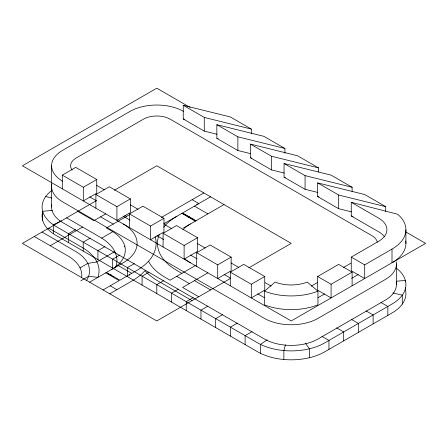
<?xml version="1.0" encoding="UTF-8"?>
<svg xmlns="http://www.w3.org/2000/svg" width="448" height="448" viewBox="0 0 448 448"><rect width="100%" height="100%" fill="white"/><g stroke="black" fill="none" stroke-linecap="round" stroke-linejoin="round"><path stroke-width="0.67" d="M405.916 229.796L405.916 243.471M108.377 273.588L108.276 274.333M285.421 344.814L283.87 350.554L283.87 359.492M111.177 274.921L110.55 275.643M264.443 291.166L275.145 282.1A28.51 16.458 0 0 0 307.255 282.1L317.957 291.166L317.957 304.842A47.516 27.434 0 0 1 264.443 304.842L264.443 291.166A47.516 27.434 0 0 0 317.957 291.166M124.438 246.876L124.869 246.568M267.198 339.819L260.501 344.389L260.501 353.326M196.571 204.893L196.706 204.809A28.504 16.453 0 0 0 198.722 203.498M62.289 175.134L75.729 167.373L96.751 179.508L96.751 193.183L83.311 200.945L83.311 187.27L62.289 175.134L62.289 188.81M83.311 187.27L96.751 179.508M95.889 194.533L109.329 186.771L130.351 198.906L130.351 212.582L116.911 220.343L116.911 206.668L95.889 194.533L95.889 208.208M96.258 200.726L22.4 243.37L156.8 320.964L230.658 278.326M114.419 190.243L156.8 165.777L291.2 243.37L248.819 267.837M75.499 229.617L68.488 233.666L68.488 242.603M116.911 206.668L130.351 198.906M50.254 245.728L82.673 227.013M105.717 213.87L93.878 220.707L77.767 211.406M129.489 213.931L142.929 206.175L163.951 218.31L163.951 231.98L150.511 239.742L150.511 226.066L129.489 213.931L129.489 227.606M129.214 214.833L106.462 227.97L111.367 230.804A47.516 27.434 0 0 1 111.378 269.601M90.222 238.118L83.205 242.166L83.205 251.098M101.674 238.118L112.823 231.678M104.938 246.613L97.927 250.662L97.927 259.594M161.241 217.526L203.84 192.937M150.511 226.066L163.951 218.31M80.03 267.87L87.763 263.407L96.914 261.918L114.75 251.619M163.856 223.776L182.246 213.164M210.56 196.812L182.61 212.951L196.05 220.707M119.655 255.114L112.644 259.162L112.644 268.094M188.591 217.258L189.37 216.81M80.864 280.745L88.598 276.282L97.922 277.368A57.025 32.922 0 0 0 82.342 247.559L48.742 228.161M163.089 233.33L176.529 225.574L197.551 237.709L197.551 251.378L184.111 259.14L184.111 245.465L163.089 233.33L163.089 247.005M89.6 282.167L123.211 262.763A47.516 27.434 0 0 0 123.206 223.972M183.551 227.926L224 204.574M110.337 275.425L110.992 275.044M134.378 263.609L127.361 267.658L127.361 276.59M112.196 276.595L112.935 276.17M112.442 276.741L113.204 276.298M103.04 289.929L119.162 280.622L105.722 272.86M184.111 245.465L197.551 237.709M109.76 293.81L131.533 281.238A76.003 43.882 0 0 0 142.022 273.666L144.973 270.732A76.037 43.898 0 0 0 158.413 281.238L192.013 300.636M149.094 272.104L142.083 276.153L142.083 285.09M196.689 252.728L210.129 244.972L231.151 257.107L231.151 270.777L217.711 278.538L217.711 264.863L196.689 252.728L196.689 266.403M163.811 280.605L156.8 284.654L156.8 293.586M195.317 265.602L170.038 280.196L165.133 277.357A66.534 38.41 0 0 1 148.478 261.29M217.711 264.863L231.151 257.107M178.528 289.1L171.517 293.149L171.517 302.086M207.9 272.866L182.622 287.459L198.733 296.761M230.289 272.126L243.729 264.37L264.751 276.506L264.751 290.175L251.311 297.937L251.311 284.262L230.289 272.126L230.289 285.802M193.25 297.601L186.239 301.65L186.239 310.582M207.967 306.096L200.956 310.145L200.956 319.082M251.311 284.262L264.751 276.506M222.684 314.597L215.673 318.646L215.673 327.578M352.111 272.126L331.089 284.262L331.089 297.937L317.649 290.175L317.649 276.506L338.671 264.37L352.111 272.126L352.111 285.802M351.249 202.294L397.667 214.25A47.516 27.434 0 0 1 392 249.099L364.689 264.863L364.689 278.538L351.249 270.777L351.249 257.107L378.56 241.338A28.51 16.458 0 0 0 378.56 218.058L351.249 202.294L351.249 215.964L378.56 231.734A28.51 16.458 0 0 1 384.563 236.835M237.406 323.092L230.395 327.141L230.395 336.078M311.242 286.121L317.24 282.654M343.638 267.411L350.84 263.256M252.123 331.593L245.112 335.642L245.112 344.574M318.08 297.69L324.682 293.877M351.68 278.292L358.282 274.478M61.191 220.942L53.329 224.784L53.329 233.716M52.388 210.409L42.65 211.288L42.65 220.226M396.306 281.238L405.35 280.42L405.35 281.798M45.702 196.56L51.778 198.01M392.846 292.891L402.298 295.154L402.298 304.086M217.039 134.266L204.271 131.107L183.249 118.972L183.249 105.297L230.289 116.939L251.311 129.074L251.311 133.857M183.249 105.297L204.271 117.432L251.311 129.074M250.639 153.664L237.871 150.506L216.849 138.37L216.849 124.695L263.889 136.338L284.911 148.473L284.911 153.255M183.249 118.972L184.593 119.302M216.849 124.695L237.871 136.83L284.911 148.473M284.239 173.062L271.471 169.904L250.449 157.769L250.449 144.094L297.489 155.736L318.511 167.871L318.511 171.97M216.849 138.37L218.193 138.701M250.449 144.094L271.471 156.234L318.511 167.871M317.839 192.461L305.071 189.302L284.049 177.167L284.049 163.498L331.089 175.134L352.111 187.27L352.111 191.369M250.449 157.769L251.793 158.099M284.049 163.498L305.071 175.633L352.111 187.27M351.439 211.859L338.671 208.701L317.649 196.566L317.649 182.896L364.689 194.533L385.711 206.668L385.711 211.456M284.049 177.167L285.393 177.498M317.649 182.896L338.671 195.031L385.711 206.668M317.649 196.566L318.993 196.902M351.249 215.964L352.99 216.412M190.098 107.408L156.8 88.183L22.4 165.777L291.2 320.964L425.6 243.37L405.619 231.834M351.249 257.107L364.689 264.863M380.822 302.406L387.839 306.454L387.839 315.392M192.136 199.69L198.783 203.532M317.649 276.506L331.089 284.262M194.449 206.114L207.889 213.875M366.106 310.906L373.117 314.955L373.117 323.887M182.224 213.175L195.664 220.937M181.871 213.377L195.311 221.138M351.389 319.402L358.4 323.45L358.4 332.382M96.561 185.315L104.362 189.818M130.161 204.714L137.962 209.216M164.36 224.459L171.562 228.614M197.361 243.51L205.162 248.013M230.961 262.909L238.762 267.411M265.16 282.654L271.158 286.121M336.672 327.897L343.683 331.946L343.683 340.883M125.104 215.46L126.678 216.367M89.718 196.885L96.32 200.693M123.318 216.283L129.92 220.091M156.918 235.682L163.52 239.49M190.518 255.08L197.12 258.888M224.118 274.478L230.72 278.292M257.718 293.877L264.32 297.69M321.95 336.398L328.961 340.446L328.961 349.378M100.598 216.826L113.249 224.129M181.877 273.358L176.971 270.525A66.517 38.405 0 0 1 159.393 234.226M194.46 280.622L210.571 289.923M176.831 276.354L189.454 283.64M66.618 217.846L100.218 237.244A57.025 32.922 0 0 1 115.786 267.053M118.306 265.597L131.746 273.358M42.022 232.042L75.622 251.44A47.516 27.434 0 0 1 86.559 280.414M106.467 272.434L119.907 280.19L136.651 270.525A66.522 38.405 0 0 0 155.12 236.701M34.289 236.51L67.889 255.909A47.522 27.434 0 0 1 81.642 277.575M110.253 285.83L116.917 289.677M305.346 343.162L309.383 348.796L309.383 357.728M129.489 275.134L129.388 274.747M110.404 275.559L110.219 274.602M405.35 287.291L405.35 288.669M396.413 264.012L396.413 284.654M392 249.099L392 262.769A47.516 27.434 0 0 0 405.742 241.013M338.671 195.031L338.671 208.701M305.071 175.633L305.071 189.302M271.471 156.234L271.471 169.904M237.871 136.83L237.871 150.506M204.271 117.432L204.271 131.107M51.587 165.777L51.587 207.06M51.789 204.792A38.013 21.946 0 0 0 62.72 222.578L264.32 338.968A38.013 21.946 0 0 0 318.08 338.968L385.28 300.171A38.013 21.946 0 0 0 396.211 282.386M396.211 261.744A38.013 21.946 0 0 1 385.28 279.53L318.08 318.326A38.013 21.946 0 0 1 264.32 318.326L62.72 201.936A38.013 21.946 0 0 1 51.789 184.15M62.72 181.294A38.013 21.946 0 0 1 62.72 150.259L129.92 111.462A38.013 21.946 0 0 1 183.68 111.462M72.156 170.134A19.006 10.976 0 0 1 76.16 158.015L143.36 119.218A19.006 10.976 0 0 1 170.24 119.218L371.84 235.614A19.006 10.976 0 0 1 377.306 242.239M42.577 212.038A47.516 27.434 0 0 0 56 235.39L257.6 351.781A47.516 27.434 0 0 0 324.8 351.781L392 312.984A47.516 27.434 0 0 0 405.423 289.632M396.525 268.279A47.516 27.434 0 0 1 392 304.052L324.8 342.849A47.516 27.434 0 0 1 257.6 342.849L56 226.458A47.516 27.434 0 0 1 51.475 190.68M164.298 223.524A66.534 38.41 0 0 1 165.133 223.037M163.716 227.13A66.517 38.405 0 0 1 176.96 216.21M190.411 262.763A47.516 27.434 0 0 1 184.856 258.91M182.902 229.6A47.516 27.434 0 0 1 190.4 223.972"/></g></svg>
